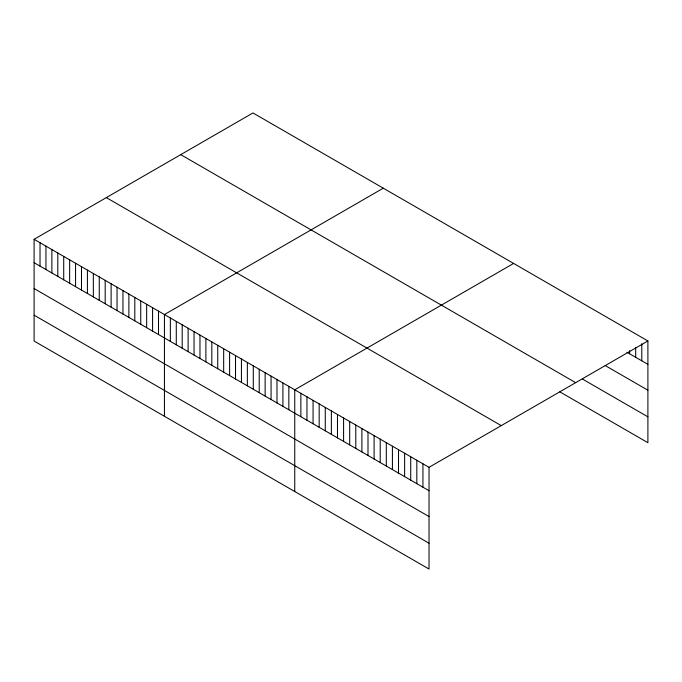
<?xml version="1.0" encoding="UTF-8"?>
<svg xmlns="http://www.w3.org/2000/svg" width="682" height="682" viewBox="0 0 682 682"><rect width="100%" height="100%" fill="white"/><g stroke="black" fill="none" stroke-linecap="round" stroke-linejoin="round"><path stroke-width="1.02" d="M34.1 239.305L429.029 467.323L429.029 569.052L34.1 341.043L34.1 239.305L252.971 112.948L647.9 340.957L647.9 442.695L559.837 391.852M383.293 188.189L164.43 314.555L164.43 416.284M513.623 263.431L294.752 389.797L294.752 491.526M429.029 467.323L647.9 340.957M626.971 352.27L647.9 364.35M605.173 365.535L647.9 390.206M582.505 379.081L647.9 416.838M180.739 154.644L575.676 382.662M106.324 197.61L501.261 425.619M34.1 262.706L429.029 490.716M34.1 288.554L429.029 516.564M34.1 315.186L429.029 543.204M641.796 343.813L641.796 360.829M635.692 347.735L635.692 357.308M629.588 350.591L629.588 353.779M422.934 463.794L422.934 487.195M416.83 460.273L416.83 483.666M410.726 456.752L410.726 480.145M404.622 453.223L404.622 476.624M398.518 449.702L398.518 473.095M392.414 446.181L392.414 469.574M386.31 442.652L386.31 466.045M380.206 439.131L380.206 462.524M374.103 435.602L374.103 459.003M367.999 432.081L367.999 455.474M361.895 428.56L361.895 451.953M355.791 425.031L355.791 448.432M349.687 421.51L349.687 444.903M343.583 417.989L343.583 441.382M337.479 414.46L337.479 437.861M331.375 410.939L331.375 434.332M325.271 407.418L325.271 430.811M319.167 403.889L319.167 427.29M313.064 400.368L313.064 423.761M306.96 396.847L306.96 420.24M300.856 393.318L300.856 416.719M288.836 386.379L288.836 409.771M282.911 382.96L282.911 406.353M276.986 379.533L276.986 402.934M271.061 376.114L271.061 399.507M265.136 372.696L265.136 396.089M259.211 369.277L259.211 392.67M253.286 365.859L253.286 389.252M247.361 362.432L247.361 385.833M241.437 359.013L241.437 382.406M235.512 355.595L235.512 378.987M229.595 352.176L229.595 375.569M223.67 348.758L223.67 372.15M217.746 345.331L217.746 368.732M211.821 341.912L211.821 365.305M205.896 338.494L205.896 361.886M199.971 335.075L199.971 358.468M194.046 331.657L194.046 355.049M188.121 328.23L188.121 351.631M182.196 324.811L182.196 348.204M176.28 321.393L176.28 344.785M170.355 317.974L170.355 341.367M158.505 311.128L158.505 334.53M152.58 307.71L152.58 331.111M146.656 304.291L146.656 327.684M140.731 300.873L140.731 324.265M134.806 297.454L134.806 320.847M128.881 294.027L128.881 317.428M122.956 290.609L122.956 314.01M117.04 287.19L117.04 310.583M111.115 283.772L111.115 307.164M105.19 280.353L105.19 303.746M99.265 276.926L99.265 300.327M93.34 273.508L93.34 296.909M87.415 270.089L87.415 293.482M81.49 266.671L81.49 290.063M75.566 263.252L75.566 286.645M69.641 259.833L69.641 283.226M63.716 256.406L63.716 279.808M57.8 252.988L57.8 276.38M51.875 249.569L51.875 272.962M45.95 246.151L45.95 269.543M40.025 242.732L40.025 266.125"/></g></svg>
